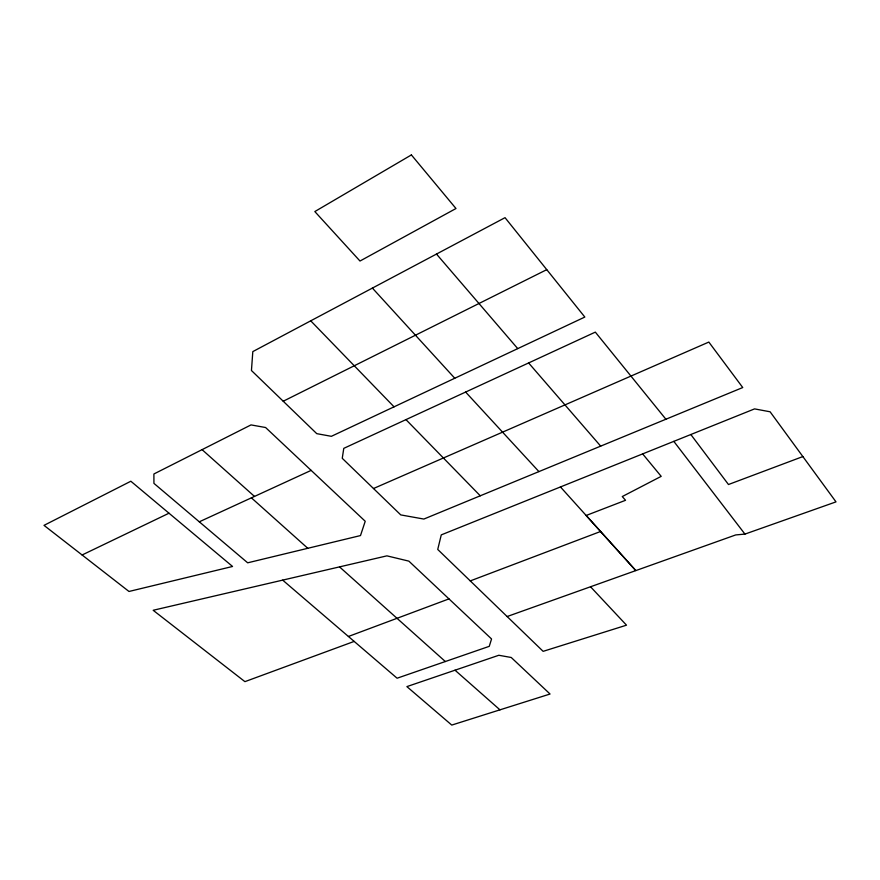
<?xml version="1.0" encoding="UTF-8"?>
<svg xmlns="http://www.w3.org/2000/svg" width="880" height="880" viewBox="0 0 880 880"><rect width="100%" height="100%" fill="white"/><g stroke="black" fill="none" stroke-linecap="round" stroke-linejoin="round"><path stroke-width="1.32" d="M310.728 320.826L252.813 351.604L251.449 370.513L316.756 433.653L331.375 436.315L584.826 317.053L505.032 217.668L310.728 320.826L394.053 406.835M202.081 449.647L251.009 424.908L265.606 427.526L365.233 521.268L360.492 535.568L247.676 562.815L153.934 483.373L153.89 473.979L202.081 449.647L254.496 496.43M283.217 401.236L546.744 269.665M82.104 554.983L128.986 591.47L232.562 566.467L130.845 481.239L44 525.36L82.104 554.983L168.993 513.216M373.505 488.521L708.829 342.067L742.742 387.541L423.863 519.057L400.763 514.91L342.254 458.304L343.772 448.36L595.331 332.123L665.896 419.232M199.287 521.807L311.157 470.371M590.535 586.773L626.505 625.174L543.136 651.343L437.734 549.45L441.265 534.886L754.556 408.892L770.099 411.785L836 501.875L744.942 534.094L735.724 534.93L507.122 616.539M470.261 580.91L600.578 531.487M802.879 456.566L728.475 484.517L690.844 434.533M448.987 598.884L348.414 636.482M354.178 641.41L244.915 681.648L153.164 610.28L386.914 555.852L408.859 561.132L491.557 638.968L489.258 646.338L397.1 678.216L282.7 580.14M499.961 709.841L451.759 725.076L406.879 686.609L498.828 655.27L511.225 657.481L550.055 694.023L499.961 709.841L455.015 670.197M339.537 566.896L445.346 661.54M251.416 497.849L307.802 548.306M405.977 419.639L480.282 495.803M465.641 392.073L538.923 471.603M372.405 288.09L454.773 378.246M560.461 486.948L635.811 570.581L586.146 515.482L625.537 500.291L622.27 496.551L661.199 476.355L642.675 453.926M528.649 362.978L600.688 446.138M436.48 254.056L517.726 348.601M673.816 441.375L744.942 534.094M411.389 154.924L314.831 211.563L359.997 261.03L455.983 208.516L411.389 154.924"/></g></svg>
